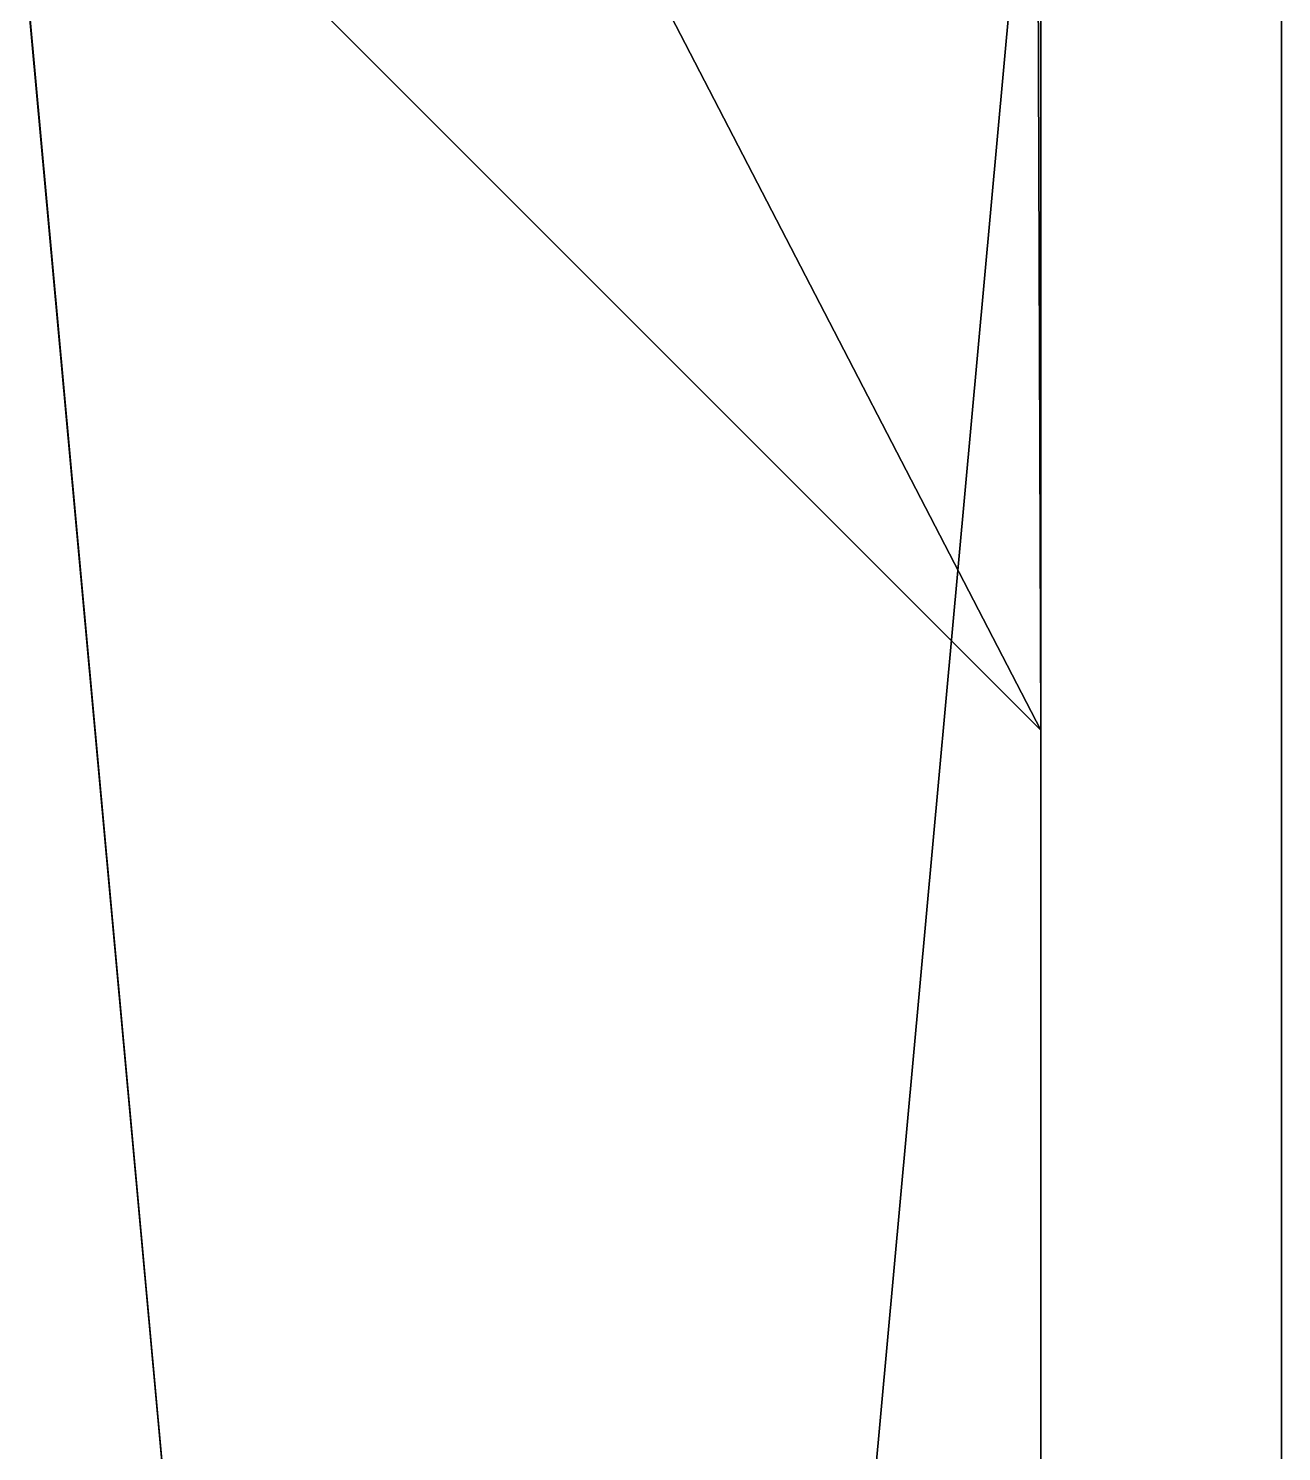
# Model space of a CAD drawing. Extents: x -15 to 425, y -15 to 425.
# Drawn here: x 384.83 to 420, y 315 to 354.95 of the extents above; entities that cross this region are included whole.
import ezdxf

# ---------------------------------------------------------------- set-up
doc = ezdxf.new("R2010")
doc.units = 0
doc.layers.get('0').update_dxf_attribs({"color": 13, "linetype": 'CONTINUOUS'})
doc.layers.add('PLATEAU_PRINCIPAL', color=190, linetype='CONTINUOUS')

# ---------------------------------------------------------------- blocks, each defined once
blk = doc.blocks.new('FOND')
for p, q in [((430, 0), (430, 430)), ((430, 0, 10), (430, 430, 10))]:
    blk.add_line(p, q)
mesh = blk.add_polyface()
corners = [(430, 430), (0, 0), (0, 430), (430, 0)]
mesh.append_faces([[corners[k] for k in face] for face in [(0, 1, 2), (1, 0, 3)]], dxfattribs={"vtx0": -1})
mesh = blk.add_polyface()
corners = [(430, 0, 10), (0, 430, 10), (0, 0, 10), (430, 430, 10)]
mesh.append_faces([[corners[k] for k in face] for face in [(0, 1, 2), (1, 0, 3)]], dxfattribs={"vtx0": -1})
mesh = blk.add_polyface()
corners = [(430, 430), (430, 0, 10), (430, 0), (430, 430, 10)]
mesh.append_faces([[corners[k] for k in face] for face in [(0, 1, 2), (1, 0, 3)]], dxfattribs={"vtx0": -1})
blk = doc.blocks.new('SOCKETLM8UU')
at = {"layer": 'PLATEAU_PRINCIPAL'}
for p, q in [((17.244, 64.744, 14), (-45, 2.5, 14)), ((17.244, 64.744, 4), (-3.552, 43.948, 4)), ((17.244, 34.744, 14), (17.244, 64.744, 14)), ((17.244, 34.744, 4), (17.244, 64.744, 4)), ((17.244, 64.744, 14), (17.244, 64.744, 4))]:
    blk.add_line(p, q, dxfattribs=at)
mesh = blk.add_polyface(dxfattribs=at)
corners = [(-15, 2.5, 14), (17.244, 64.744, 14), (-45, 2.5, 14), (17.244, 34.744, 14)]
mesh.append_faces([[corners[k] for k in face] for face in [(0, 1, 2), (1, 0, 3)]], dxfattribs={"vtx0": -1})
mesh = blk.add_polyface(dxfattribs=at)
corners = [(-45, 2.5, 14), (-23.948, 23.552, 4), (-45, 2.5, 4), (17.244, 64.744, 14), (-3.552, 43.948, 4), (17.244, 64.744, 4)]
mesh.append_faces([[corners[k] for k in face] for face in [(0, 1, 2), (4, 3, 5)]], dxfattribs={"vtx0": -1})
mesh.append_faces([[corners[k] for k in face] for face in [(1, 3, 4)]], dxfattribs={"vtx0": -1, "vtx1": -1})
mesh.append_faces([[corners[k] for k in face] for face in [(1, 0, 3)]], dxfattribs={"vtx0": -1, "vtx2": -1})
mesh = blk.add_polyface(dxfattribs=at)
corners = [(17.244, 64.744, 4), (17.071, 17.071, 4), (-3.552, 43.948, 4), (17.244, 16.845, 4), (17.244, 34.744, 4), (18.66, 15, 4), (19.659, 12.588, 4)]
mesh.append_faces([[corners[k] for k in face] for face in [(0, 1, 2), (5, 4, 6)]], dxfattribs={"vtx0": -1})
mesh.append_faces([[corners[k] for k in face] for face in [(1, 0, 3), (3, 4, 5)]], dxfattribs={"vtx0": -1, "vtx1": -1})
mesh.append_faces([[corners[k] for k in face] for face in [(3, 0, 4)]], dxfattribs={"vtx0": -1, "vtx2": -1})
mesh = blk.add_polyface(dxfattribs=at)
corners = [(17.244, 64.744, 4), (17.244, 34.744, 14), (17.244, 34.744, 4), (17.244, 64.744, 14)]
mesh.append_faces([[corners[k] for k in face] for face in [(0, 1, 2), (1, 0, 3)]], dxfattribs={"vtx0": -1})
blk = doc.blocks.new('PLATEAU_PRINCIPAL')
at = {"layer": 'PLATEAU_PRINCIPAL'}
for p, q in [((400.57, 352.756, 10), (400.57, 32.244, 10)), ((400.57, 352.756), (400.57, 32.244))]:
    blk.add_line(p, q, dxfattribs=at)
mesh = blk.add_polyface(dxfattribs=at)
corners = [(0, 32.244, 10), (32.244, 385, 10), (0, 352.756, 10), (32.244, 0, 10), (368.326, 385, 10), (368.326, 0, 10), (400.57, 32.244, 10), (400.57, 352.756, 10)]
mesh.append_faces([[corners[k] for k in face] for face in [(0, 1, 2), (4, 6, 7)]], dxfattribs={"vtx0": -1})
mesh.append_faces([[corners[k] for k in face] for face in [(1, 3, 4)]], dxfattribs={"vtx0": -1, "vtx1": -1})
mesh.append_faces([[corners[k] for k in face] for face in [(1, 0, 3), (4, 3, 5), (4, 5, 6)]], dxfattribs={"vtx0": -1, "vtx2": -1})
mesh = blk.add_polyface(dxfattribs=at)
corners = [(32.244, 385), (0, 32.244), (0, 352.756), (32.244, 0), (368.326, 385), (368.326, 0), (400.57, 352.756), (400.57, 32.244)]
mesh.append_faces([[corners[k] for k in face] for face in [(0, 1, 2), (5, 6, 7)]], dxfattribs={"vtx0": -1})
mesh.append_faces([[corners[k] for k in face] for face in [(1, 0, 3), (3, 4, 5)]], dxfattribs={"vtx0": -1, "vtx1": -1})
mesh.append_faces([[corners[k] for k in face] for face in [(3, 0, 4), (5, 4, 6)]], dxfattribs={"vtx0": -1, "vtx2": -1})
mesh = blk.add_polyface(dxfattribs=at)
corners = [(400.57, 352.756), (400.57, 32.244, 10), (400.57, 32.244), (400.57, 352.756, 10)]
mesh.append_faces([[corners[k] for k in face] for face in [(0, 1, 2), (1, 0, 3)]], dxfattribs={"vtx0": -1})

msp = doc.modelspace()

# ---------------------------------------------------------------- block references
at = {"color": 33}
msp.add_blockref('FOND', (-10, -10), dxfattribs=at)
at = {"layer": 'PLATEAU_PRINCIPAL', "color": 191, "extrusion": (0, 0, -1), "zscale": -1, "rotation": 180}
msp.add_blockref('SOCKETLM8UU', (-396, 400, -30), dxfattribs=at)
at = {"layer": 'PLATEAU_PRINCIPAL'}
msp.add_blockref('PLATEAU_PRINCIPAL', (12.674, 12.5, 44), dxfattribs=at)

doc.saveas('drawing.dxf')
